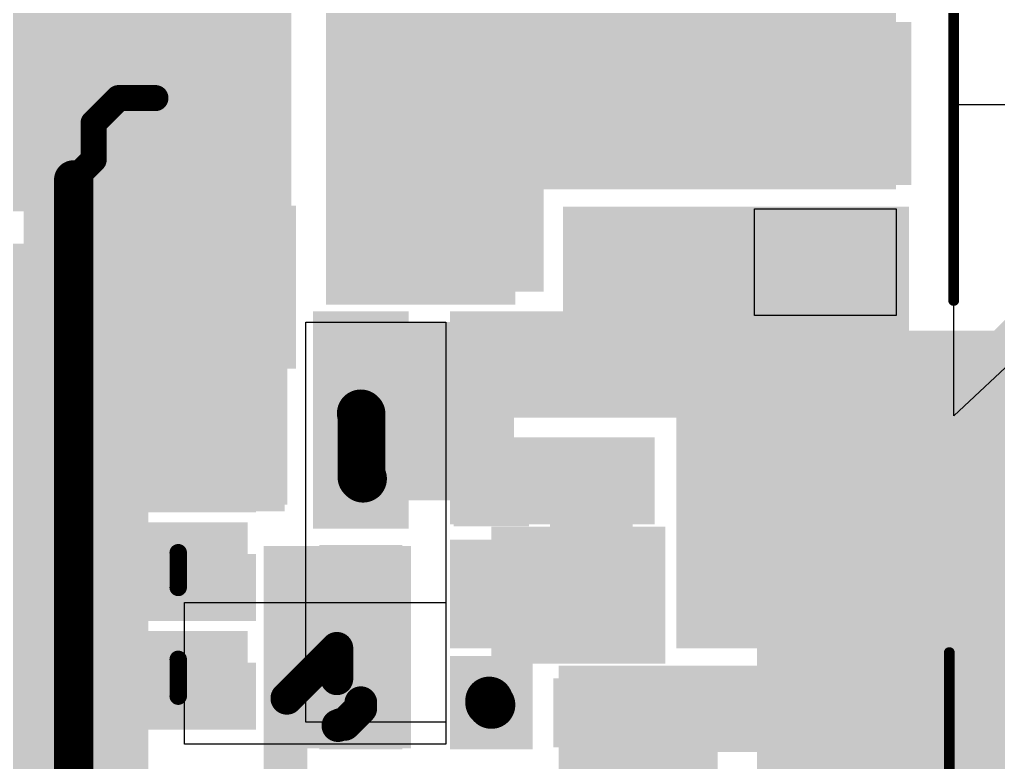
# Model space of a CAD drawing. Header units: millimetres. Extents: x -35.7 to 35.7, y -3.2 to 68.2.
# Drawn here: x 7.57 to 19, y 52.19 to 60.86 of the extents above; entities that cross this region are included whole.
import ezdxf

# ---------------------------------------------------------------- set-up
doc = ezdxf.new("R2010")
doc.units = ezdxf.units.MM
for name, color, linetype in [('BottomLayer', 5, 'Continuous'), ('BottomPaste', 16, 'Continuous'), ('BottomSolder', 6, 'Continuous'), ('Mechanical2', 216, 'Continuous'), ('TopLayer', 1, 'Continuous'), ('TopOverlay', 2, 'Continuous'), ('TopPaste', 8, 'Continuous'), ('TopSolder', 216, 'Continuous'), ('ViaHoleLayer', 16, 'Continuous')]:
    doc.layers.add(name, color=color, linetype=linetype)

# ---------------------------------------------------------------- blocks, each defined once
blk = doc.blocks.new('SMA_B_33')
at = {"layer": 'BottomLayer'}
for points in [[(-3.25, 0.85), (-0.75, 0.85), (-0.75, -0.85), (-3.25, -0.85)], [(0.75, 0.85), (3.25, 0.85), (3.25, -0.85), (0.75, -0.85)]]:
    blk.add_hatch(color=5, dxfattribs=at).paths.add_polyline_path(points)
at = {"layer": 'BottomPaste'}
for points in [[(-3.25, 0.85), (-0.75, 0.85), (-0.75, -0.85), (-3.25, -0.85)], [(0.75, 0.85), (3.25, 0.85), (3.25, -0.85), (0.75, -0.85)]]:
    blk.add_hatch(color=16, dxfattribs=at).paths.add_polyline_path(points)
at = {"layer": 'BottomSolder'}
for points in [[(-3.352, 0.952), (-0.648, 0.952), (-0.648, -0.952), (-3.352, -0.952)], [(0.648, 0.952), (3.352, 0.952), (3.352, -0.952), (0.648, -0.952)]]:
    blk.add_hatch(color=6, dxfattribs=at).paths.add_polyline_path(points)
blk = doc.blocks.new('8_HTSOP_J_B_36')
at = {"layer": 'BottomLayer'}
for points in [[(-3.46, 2.195), (-1.85, 2.195), (-1.85, 1.615), (-3.46, 1.615)], [(1.85, 2.195), (3.46, 2.195), (3.46, 1.615), (1.85, 1.615)], [(1, 1.25), (1, -1.25), (-1, -1.25), (-1, 1.25)], [(-3.46, 0.925), (-1.85, 0.925), (-1.85, 0.345), (-3.46, 0.345)], [(1.85, 0.925), (3.46, 0.925), (3.46, 0.345), (1.85, 0.345)], [(-3.46, -0.345), (-1.85, -0.345), (-1.85, -0.925), (-3.46, -0.925)], [(1.85, -0.345), (3.46, -0.345), (3.46, -0.925), (1.85, -0.925)], [(-3.46, -1.615), (-1.85, -1.615), (-1.85, -2.195), (-3.46, -2.195)], [(1.85, -1.615), (3.46, -1.615), (3.46, -2.195), (1.85, -2.195)]]:
    blk.add_hatch(color=5, dxfattribs=at).paths.add_polyline_path(points)
at = {"layer": 'BottomPaste'}
for points in [[(-3.46, 2.195), (-1.85, 2.195), (-1.85, 1.615), (-3.46, 1.615)], [(1.85, 2.195), (3.46, 2.195), (3.46, 1.615), (1.85, 1.615)], [(-3.46, 0.925), (-1.85, 0.925), (-1.85, 0.345), (-3.46, 0.345)], [(1.85, 0.925), (3.46, 0.925), (3.46, 0.345), (1.85, 0.345)], [(-3.46, -0.345), (-1.85, -0.345), (-1.85, -0.925), (-3.46, -0.925)], [(1.85, -0.345), (3.46, -0.345), (3.46, -0.925), (1.85, -0.925)], [(-3.46, -1.615), (-1.85, -1.615), (-1.85, -2.195), (-3.46, -2.195)], [(1.85, -1.615), (3.46, -1.615), (3.46, -2.195), (1.85, -2.195)]]:
    blk.add_hatch(color=16, dxfattribs=at).paths.add_polyline_path(points)
at = {"layer": 'BottomSolder'}
for points in [[(-3.562, 2.297), (-1.748, 2.297), (-1.748, 1.513), (-3.562, 1.513)], [(1.748, 2.297), (3.562, 2.297), (3.562, 1.513), (1.748, 1.513)], [(1.102, 1.352), (1.102, -1.352), (-1.102, -1.352), (-1.102, 1.352)], [(-3.562, 1.027), (-1.748, 1.027), (-1.748, 0.243), (-3.562, 0.243)], [(1.748, 1.027), (3.562, 1.027), (3.562, 0.243), (1.748, 0.243)], [(-3.562, -0.243), (-1.748, -0.243), (-1.748, -1.027), (-3.562, -1.027)], [(1.748, -0.243), (3.562, -0.243), (3.562, -1.027), (1.748, -1.027)], [(-3.562, -1.513), (-1.748, -1.513), (-1.748, -2.297), (-3.562, -2.297)], [(1.748, -1.513), (3.562, -1.513), (3.562, -2.297), (1.748, -2.297)]]:
    blk.add_hatch(color=6, dxfattribs=at).paths.add_polyline_path(points)
at = {"layer": 'BottomPaste'}
for p, q in [((0.635, 0.77), (-0.635, 0.77)), ((-0.635, 0.77), (-0.635, -0.77)), ((0.635, -0.77), (0.635, 0.77)), ((-0.635, -0.77), (0.635, -0.77))]:
    blk.add_line(p, q, dxfattribs=at)
blk = doc.blocks.new('RES0603_B_37')
at = {"layer": 'BottomLayer'}
for points in [[(-1.143, -0.4445), (-1.143, 0.4445), (-0.381, 0.4445), (-0.381, -0.4445)], [(0.381, -0.4445), (0.381, 0.4445), (1.143, 0.4445), (1.143, -0.4445)]]:
    blk.add_hatch(color=5, dxfattribs=at).paths.add_polyline_path(points)
at = {"layer": 'BottomPaste'}
for points in [[(-1.143, -0.4445), (-1.143, 0.4445), (-0.381, 0.4445), (-0.381, -0.4445)], [(0.381, -0.4445), (0.381, 0.4445), (1.143, 0.4445), (1.143, -0.4445)]]:
    blk.add_hatch(color=16, dxfattribs=at).paths.add_polyline_path(points)
at = {"layer": 'BottomSolder'}
for points in [[(-1.2446, -0.5461), (-1.2446, 0.5461), (-0.2794, 0.5461), (-0.2794, -0.5461)], [(0.2794, -0.5461), (0.2794, 0.5461), (1.2446, 0.5461), (1.2446, -0.5461)]]:
    blk.add_hatch(color=6, dxfattribs=at).paths.add_polyline_path(points)
blk = doc.blocks.new('RES0603_B_38')
at = {"layer": 'BottomLayer'}
for points in [[(-1.143, -0.4445), (-1.143, 0.4445), (-0.381, 0.4445), (-0.381, -0.4445)], [(0.381, -0.4445), (0.381, 0.4445), (1.143, 0.4445), (1.143, -0.4445)]]:
    blk.add_hatch(color=5, dxfattribs=at).paths.add_polyline_path(points)
at = {"layer": 'BottomPaste'}
for points in [[(-1.143, -0.4445), (-1.143, 0.4445), (-0.381, 0.4445), (-0.381, -0.4445)], [(0.381, -0.4445), (0.381, 0.4445), (1.143, 0.4445), (1.143, -0.4445)]]:
    blk.add_hatch(color=16, dxfattribs=at).paths.add_polyline_path(points)
at = {"layer": 'BottomSolder'}
for points in [[(-1.2446, -0.5461), (-1.2446, 0.5461), (-0.2794, 0.5461), (-0.2794, -0.5461)], [(0.2794, -0.5461), (0.2794, 0.5461), (1.2446, 0.5461), (1.2446, -0.5461)]]:
    blk.add_hatch(color=6, dxfattribs=at).paths.add_polyline_path(points)
blk = doc.blocks.new('RES0603_B_39')
at = {"layer": 'BottomLayer'}
for points in [[(-1.143, -0.4445), (-1.143, 0.4445), (-0.381, 0.4445), (-0.381, -0.4445)], [(0.381, -0.4445), (0.381, 0.4445), (1.143, 0.4445), (1.143, -0.4445)]]:
    blk.add_hatch(color=5, dxfattribs=at).paths.add_polyline_path(points)
at = {"layer": 'BottomPaste'}
for points in [[(-1.143, -0.4445), (-1.143, 0.4445), (-0.381, 0.4445), (-0.381, -0.4445)], [(0.381, -0.4445), (0.381, 0.4445), (1.143, 0.4445), (1.143, -0.4445)]]:
    blk.add_hatch(color=16, dxfattribs=at).paths.add_polyline_path(points)
at = {"layer": 'BottomSolder'}
for points in [[(-1.2446, -0.5461), (-1.2446, 0.5461), (-0.2794, 0.5461), (-0.2794, -0.5461)], [(0.2794, -0.5461), (0.2794, 0.5461), (1.2446, 0.5461), (1.2446, -0.5461)]]:
    blk.add_hatch(color=6, dxfattribs=at).paths.add_polyline_path(points)
blk = doc.blocks.new('PNLS5020_330_B_54')
at = {"layer": 'BottomLayer'}
for points in [[(-0.75, -2.5), (-2.95, -2.5), (-2.95, 2.5), (-0.75, 2.5)], [(2.95, -2.5), (0.75, -2.5), (0.75, 2.5), (2.95, 2.5)]]:
    blk.add_hatch(color=5, dxfattribs=at).paths.add_polyline_path(points)
at = {"layer": 'BottomPaste'}
for points in [[(-0.75, -2.5), (-2.95, -2.5), (-2.95, 2.5), (-0.75, 2.5)], [(2.95, -2.5), (0.75, -2.5), (0.75, 2.5), (2.95, 2.5)]]:
    blk.add_hatch(color=16, dxfattribs=at).paths.add_polyline_path(points)
at = {"layer": 'BottomSolder'}
for points in [[(-0.695, -2.555), (-3.005, -2.555), (-3.005, 2.555), (-0.695, 2.555)], [(3.005, -2.555), (0.695, -2.555), (0.695, 2.555), (3.005, 2.555)]]:
    blk.add_hatch(color=6, dxfattribs=at).paths.add_polyline_path(points)
blk = doc.blocks.new('CAP_0603_B_65')
at = {"layer": 'BottomLayer'}
for points in [[(-1.143, -0.445), (-1.143, 0.445), (-0.381, 0.445), (-0.381, -0.445)], [(0.381, -0.445), (0.381, 0.445), (1.143, 0.445), (1.143, -0.445)]]:
    blk.add_hatch(color=5, dxfattribs=at).paths.add_polyline_path(points)
at = {"layer": 'BottomPaste'}
for points in [[(-1.143, -0.445), (-1.143, 0.445), (-0.381, 0.445), (-0.381, -0.445)], [(0.381, -0.445), (0.381, 0.445), (1.143, 0.445), (1.143, -0.445)]]:
    blk.add_hatch(color=16, dxfattribs=at).paths.add_polyline_path(points)
at = {"layer": 'BottomSolder'}
for points in [[(-1.203, -0.504), (-1.203, 0.504), (-0.321, 0.504), (-0.321, -0.504)], [(0.321, -0.504), (0.321, 0.504), (1.203, 0.504), (1.203, -0.504)]]:
    blk.add_hatch(color=6, dxfattribs=at).paths.add_polyline_path(points)
blk = doc.blocks.new('CAP_0603_B_67')
at = {"layer": 'BottomLayer'}
for points in [[(-1.143, -0.445), (-1.143, 0.445), (-0.381, 0.445), (-0.381, -0.445)], [(0.381, -0.445), (0.381, 0.445), (1.143, 0.445), (1.143, -0.445)]]:
    blk.add_hatch(color=5, dxfattribs=at).paths.add_polyline_path(points)
at = {"layer": 'BottomPaste'}
for points in [[(-1.143, -0.445), (-1.143, 0.445), (-0.381, 0.445), (-0.381, -0.445)], [(0.381, -0.445), (0.381, 0.445), (1.143, 0.445), (1.143, -0.445)]]:
    blk.add_hatch(color=16, dxfattribs=at).paths.add_polyline_path(points)
at = {"layer": 'BottomSolder'}
for points in [[(-1.203, -0.504), (-1.203, 0.504), (-0.321, 0.504), (-0.321, -0.504)], [(0.321, -0.504), (0.321, 0.504), (1.203, 0.504), (1.203, -0.504)]]:
    blk.add_hatch(color=6, dxfattribs=at).paths.add_polyline_path(points)
blk = doc.blocks.new('CAP1206_B_117')
at = {"layer": 'BottomLayer'}
for points in [[(-2.032, 0.889), (-0.508, 0.889), (-0.508, -0.889), (-2.032, -0.889)], [(0.508, 0.889), (2.032, 0.889), (2.032, -0.889), (0.508, -0.889)]]:
    blk.add_hatch(color=5, dxfattribs=at).paths.add_polyline_path(points)
at = {"layer": 'BottomPaste'}
for points in [[(-2.032, 0.889), (-0.508, 0.889), (-0.508, -0.889), (-2.032, -0.889)], [(0.508, 0.889), (2.032, 0.889), (2.032, -0.889), (0.508, -0.889)]]:
    blk.add_hatch(color=16, dxfattribs=at).paths.add_polyline_path(points)
at = {"layer": 'BottomSolder'}
for points in [[(-2.1336, 0.9906), (-0.4064, 0.9906), (-0.4064, -0.9906), (-2.1336, -0.9906)], [(0.4064, 0.9906), (2.1336, 0.9906), (2.1336, -0.9906), (0.4064, -0.9906)]]:
    blk.add_hatch(color=6, dxfattribs=at).paths.add_polyline_path(points)
blk = doc.blocks.new('SLF12575T_221M1R3_PF_133')
at = {"layer": 'TopLayer'}
for points in [[(-6.85, 1.6), (-4.25, 1.6), (-4.25, -1.6), (-6.85, -1.6)], [(4.25, 1.6), (6.85, 1.6), (6.85, -1.6), (4.25, -1.6)]]:
    blk.add_hatch(color=1, dxfattribs=at).paths.add_polyline_path(points)
at = {"layer": 'TopPaste'}
for points in [[(-6.85, 1.6), (-4.25, 1.6), (-4.25, -1.6), (-6.85, -1.6)], [(4.25, 1.6), (6.85, 1.6), (6.85, -1.6), (4.25, -1.6)]]:
    blk.add_hatch(color=8, dxfattribs=at).paths.add_polyline_path(points)
at = {"layer": 'TopSolder'}
for points in [[(-6.952, 1.702), (-4.148, 1.702), (-4.148, -1.702), (-6.952, -1.702)], [(4.148, 1.702), (6.952, 1.702), (6.952, -1.702), (4.148, -1.702)]]:
    blk.add_hatch(color=216, dxfattribs=at).paths.add_polyline_path(points)
at = {"layer": 'TopOverlay', "const_width": 0.127}
for points in [[(-6.299, 4.826), (-6.299, 2.057)], [(-6.35, -2.057), (-6.35, -5.461)]]:
    blk.add_lwpolyline(points, dxfattribs=at)
at = {"layer": 'TopOverlay', "const_width": 0.0635}
for points in [[(-6.331, 2.057, 1), (-6.267, 2.057, 1)], [(-6.382, -2.057, 1), (-6.318, -2.057, 1)]]:
    blk.add_lwpolyline(points, format="xyb", close=True, dxfattribs=at)
blk = doc.blocks.new('SOIC_8_B_162')
at = {"layer": 'BottomLayer'}
for points in [[(-3.475, 1.605), (-3.475, 2.205), (-1.925, 2.205), (-1.925, 1.605)], [(1.925, 1.605), (1.925, 2.205), (3.475, 2.205), (3.475, 1.605)], [(-3.475, 0.335), (-3.475, 0.935), (-1.925, 0.935), (-1.925, 0.335)], [(1.925, 0.335), (1.925, 0.935), (3.475, 0.935), (3.475, 0.335)], [(-3.475, -0.935), (-3.475, -0.335), (-1.925, -0.335), (-1.925, -0.935)], [(1.925, -0.935), (1.925, -0.335), (3.475, -0.335), (3.475, -0.935)], [(-3.475, -2.205), (-3.475, -1.605), (-1.925, -1.605), (-1.925, -2.205)], [(1.925, -2.205), (1.925, -1.605), (3.475, -1.605), (3.475, -2.205)]]:
    blk.add_hatch(color=5, dxfattribs=at).paths.add_polyline_path(points)
at = {"layer": 'BottomPaste'}
for points in [[(-3.475, 1.605), (-3.475, 2.205), (-1.925, 2.205), (-1.925, 1.605)], [(1.925, 1.605), (1.925, 2.205), (3.475, 2.205), (3.475, 1.605)], [(-3.475, 0.335), (-3.475, 0.935), (-1.925, 0.935), (-1.925, 0.335)], [(1.925, 0.335), (1.925, 0.935), (3.475, 0.935), (3.475, 0.335)], [(-3.475, -0.935), (-3.475, -0.335), (-1.925, -0.335), (-1.925, -0.935)], [(1.925, -0.935), (1.925, -0.335), (3.475, -0.335), (3.475, -0.935)], [(-3.475, -2.205), (-3.475, -1.605), (-1.925, -1.605), (-1.925, -2.205)], [(1.925, -2.205), (1.925, -1.605), (3.475, -1.605), (3.475, -2.205)]]:
    blk.add_hatch(color=16, dxfattribs=at).paths.add_polyline_path(points)
at = {"layer": 'BottomSolder'}
for points in [[(-3.577, 1.503), (-3.577, 2.307), (-1.823, 2.307), (-1.823, 1.503)], [(1.823, 1.503), (1.823, 2.307), (3.577, 2.307), (3.577, 1.503)], [(-3.577, 0.233), (-3.577, 1.037), (-1.823, 1.037), (-1.823, 0.233)], [(1.823, 0.233), (1.823, 1.037), (3.577, 1.037), (3.577, 0.233)], [(-3.577, -1.037), (-3.577, -0.233), (-1.823, -0.233), (-1.823, -1.037)], [(1.823, -1.037), (1.823, -0.233), (3.577, -0.233), (3.577, -1.037)], [(-3.577, -2.307), (-3.577, -1.503), (-1.823, -1.503), (-1.823, -2.307)], [(1.823, -2.307), (1.823, -1.503), (3.577, -1.503), (3.577, -2.307)]]:
    blk.add_hatch(color=6, dxfattribs=at).paths.add_polyline_path(points)

msp = doc.modelspace()

# ---------------------------------------------------------------- hatches: boundary and pattern name
at = {"layer": 'BottomLayer'}
for points in [[(5.563, 58.953), (8.433, 58.953), (8.433, 64.592), (5.563, 64.592)], [(7.62, 55.194), (10.698, 55.194), (10.698, 64.592), (7.62, 64.592)], [(11.151, 58.928), (15.164, 58.928), (15.164, 64.541), (11.151, 64.541)], [(11.201, 58.928), (17.983, 58.928), (17.983, 60.833), (11.201, 60.833)], [(24.422, 56.832), (21.488, 59.766), (18.161, 56.439), (21.095, 53.505)], [(11.151, 57.683), (13.691, 57.683), (13.691, 59.08), (11.151, 59.08)], [(13.919, 56.286), (17.958, 56.286), (17.958, 58.674), (13.919, 58.674)], [(15.24, 54.991), (16.205, 54.991), (16.205, 58.623), (15.24, 58.623)], [(10.998, 54.915), (12.116, 54.915), (12.116, 57.455), (10.998, 57.455)], [(15.367, 57.455), (12.598, 57.455), (12.598, 56.21), (15.367, 56.21)], [(15.24, 53.518), (17.932, 53.518), (17.932, 56.337), (15.24, 56.337)], [(12.598, 54.966), (14.986, 54.966), (14.986, 55.982), (12.598, 55.982)], [(8.611, 53.924), (10.236, 53.924), (10.236, 54.991), (8.611, 54.991)], [(12.598, 53.518), (14.986, 53.518), (14.986, 54.788), (12.598, 54.788)], [(10.423, 54.712), (10.423, 50.708), (10.931, 50.708), (10.931, 54.712)], [(10.465, 52.349), (12.141, 52.349), (12.141, 54.712), (10.465, 54.712)], [(8.611, 52.654), (10.236, 52.654), (10.236, 53.721), (8.611, 53.721)], [(5.766, 51.511), (7.772, 51.511), (7.772, 53.416), (5.766, 53.416)], [(13.868, 52.308), (20.904, 52.308), (20.904, 53.315), (13.868, 53.315)], [(13.868, 51.495), (15.723, 51.495), (15.723, 53.248), (13.868, 53.248)]]:
    msp.add_hatch(color=5, dxfattribs=at).paths.add_polyline_path(points)
h = msp.add_hatch(color=5, dxfattribs=at)
edge = h.paths.add_edge_path()
edge.add_arc((16.383, 60.493), 0.3, 0, 360)
h = msp.add_hatch(color=5, dxfattribs=at)
edge = h.paths.add_edge_path()
edge.add_arc((17.018, 60.467), 0.3, 0, 360)
h = msp.add_hatch(color=5, dxfattribs=at)
edge = h.paths.add_edge_path()
edge.add_arc((17.653, 60.442), 0.3, 0, 360)
h = msp.add_hatch(color=5, dxfattribs=at)
edge = h.paths.add_edge_path()
edge.add_arc((7.882, 59.875), 0.3, 0, 360)
h = msp.add_hatch(color=5, dxfattribs=at)
edge = h.paths.add_edge_path()
edge.add_arc((8.499, 59.875), 0.3, 0, 360)
h = msp.add_hatch(color=5, dxfattribs=at)
edge = h.paths.add_edge_path()
edge.add_arc((9.116, 59.875), 0.3, 0, 360)
h = msp.add_hatch(color=5, dxfattribs=at)
edge = h.paths.add_edge_path()
edge.add_arc((9.734, 59.875), 0.3, 0, 360)
h = msp.add_hatch(color=5, dxfattribs=at)
edge = h.paths.add_edge_path()
edge.add_arc((10.351, 59.875), 0.3, 0, 360)
h = msp.add_hatch(color=5, dxfattribs=at)
edge = h.paths.add_edge_path()
edge.add_arc((11.528, 59.875), 0.3, 0, 360)
h = msp.add_hatch(color=5, dxfattribs=at)
edge = h.paths.add_edge_path()
edge.add_arc((12.192, 59.875), 0.3, 0, 360)
h = msp.add_hatch(color=5, dxfattribs=at)
edge = h.paths.add_edge_path()
edge.add_arc((12.855, 59.875), 0.3, 0, 360)
h = msp.add_hatch(color=5, dxfattribs=at)
edge = h.paths.add_edge_path()
edge.add_arc((13.518, 59.875), 0.3, 0, 360)
h = msp.add_hatch(color=5, dxfattribs=at)
edge = h.paths.add_edge_path()
edge.add_arc((16.383, 59.875), 0.3, 0, 360)
h = msp.add_hatch(color=5, dxfattribs=at)
edge = h.paths.add_edge_path()
edge.add_arc((17.018, 59.85), 0.3, 0, 360)
h = msp.add_hatch(color=5, dxfattribs=at)
edge = h.paths.add_edge_path()
edge.add_arc((17.653, 59.825), 0.3, 0, 360)
h = msp.add_hatch(color=5, dxfattribs=at)
edge = h.paths.add_edge_path()
edge.add_arc((7.882, 59.258), 0.3, 0, 360)
h = msp.add_hatch(color=5, dxfattribs=at)
edge = h.paths.add_edge_path()
edge.add_arc((8.499, 59.258), 0.3, 0, 360)
h = msp.add_hatch(color=5, dxfattribs=at)
edge = h.paths.add_edge_path()
edge.add_arc((9.116, 59.258), 0.3, 0, 360)
h = msp.add_hatch(color=5, dxfattribs=at)
edge = h.paths.add_edge_path()
edge.add_arc((9.734, 59.258), 0.3, 0, 360)
h = msp.add_hatch(color=5, dxfattribs=at)
edge = h.paths.add_edge_path()
edge.add_arc((10.351, 59.258), 0.3, 0, 360)
h = msp.add_hatch(color=5, dxfattribs=at)
edge = h.paths.add_edge_path()
edge.add_arc((11.528, 59.258), 0.3, 0, 360)
h = msp.add_hatch(color=5, dxfattribs=at)
edge = h.paths.add_edge_path()
edge.add_arc((12.192, 59.258), 0.3, 0, 360)
h = msp.add_hatch(color=5, dxfattribs=at)
edge = h.paths.add_edge_path()
edge.add_arc((12.855, 59.258), 0.3, 0, 360)
h = msp.add_hatch(color=5, dxfattribs=at)
edge = h.paths.add_edge_path()
edge.add_arc((13.518, 59.258), 0.3, 0, 360)
h = msp.add_hatch(color=5, dxfattribs=at)
edge = h.paths.add_edge_path()
edge.add_arc((16.383, 59.258), 0.3, 0, 360)
h = msp.add_hatch(color=5, dxfattribs=at)
edge = h.paths.add_edge_path()
edge.add_arc((17.018, 59.233), 0.3, 0, 360)
h = msp.add_hatch(color=5, dxfattribs=at)
edge = h.paths.add_edge_path()
edge.add_arc((17.653, 59.207), 0.3, 0, 360)
h = msp.add_hatch(color=5, dxfattribs=at)
edge = h.paths.add_edge_path()
edge.add_arc((11.528, 58.623), 0.3, 0, 360)
h = msp.add_hatch(color=5, dxfattribs=at)
edge = h.paths.add_edge_path()
edge.add_arc((12.192, 58.623), 0.3, 0, 360)
h = msp.add_hatch(color=5, dxfattribs=at)
edge = h.paths.add_edge_path()
edge.add_arc((16.383, 58.351), 0.3, 0, 360)
h = msp.add_hatch(color=5, dxfattribs=at)
edge = h.paths.add_edge_path()
edge.add_arc((17.018, 58.351), 0.3, 0, 360)
h = msp.add_hatch(color=5, dxfattribs=at)
edge = h.paths.add_edge_path()
edge.add_arc((17.653, 58.325), 0.3, 0, 360)
h = msp.add_hatch(color=5, dxfattribs=at)
edge = h.paths.add_edge_path()
edge.add_arc((11.528, 57.988), 0.3, 0, 360)
h = msp.add_hatch(color=5, dxfattribs=at)
edge = h.paths.add_edge_path()
edge.add_arc((12.192, 57.988), 0.3, 0, 360)
h = msp.add_hatch(color=5, dxfattribs=at)
edge = h.paths.add_edge_path()
edge.add_arc((16.383, 57.734), 0.3, 0, 360)
h = msp.add_hatch(color=5, dxfattribs=at)
edge = h.paths.add_edge_path()
edge.add_arc((17.018, 57.734), 0.3, 0, 360)
h = msp.add_hatch(color=5, dxfattribs=at)
edge = h.paths.add_edge_path()
edge.add_arc((17.653, 57.709), 0.3, 0, 360)
h = msp.add_hatch(color=5, dxfattribs=at)
edge = h.paths.add_edge_path()
edge.add_arc((11.565, 56.984), 0.3, 0, 360)
h = msp.add_hatch(color=5, dxfattribs=at)
edge = h.paths.add_edge_path()
edge.add_arc((11.557, 56.286), 0.3, 0, 360)
h = msp.add_hatch(color=5, dxfattribs=at)
edge = h.paths.add_edge_path()
edge.add_arc((18.847, 56.337), 0.3, 0, 360)
h = msp.add_hatch(color=5, dxfattribs=at)
edge = h.paths.add_edge_path()
edge.add_arc((9.806, 54.634), 0.3, 0, 360)
h = msp.add_hatch(color=5, dxfattribs=at)
edge = h.paths.add_edge_path()
edge.add_arc((13.919, 54.458), 0.3, 0, 360)
h = msp.add_hatch(color=5, dxfattribs=at)
edge = h.paths.add_edge_path()
edge.add_arc((14.58, 54.458), 0.3, 0, 360)
h = msp.add_hatch(color=5, dxfattribs=at)
edge = h.paths.add_edge_path()
edge.add_arc((13.919, 53.823), 0.3, 0, 360)
h = msp.add_hatch(color=5, dxfattribs=at)
edge = h.paths.add_edge_path()
edge.add_arc((14.58, 53.823), 0.3, 0, 360)
h = msp.add_hatch(color=5, dxfattribs=at)
edge = h.paths.add_edge_path()
edge.add_arc((9.806, 53.364), 0.3, 0, 360)
h = msp.add_hatch(color=5, dxfattribs=at)
edge = h.paths.add_edge_path()
edge.add_arc((13.081, 52.857), 0.3, 0, 360)
at = {"layer": 'BottomSolder'}
h = msp.add_hatch(color=6, dxfattribs=at)
edge = h.paths.add_edge_path()
edge.add_arc((16.383, 60.493), 0.15, 0, 360)
h = msp.add_hatch(color=6, dxfattribs=at)
edge = h.paths.add_edge_path()
edge.add_arc((17.018, 60.467), 0.15, 0, 360)
h = msp.add_hatch(color=6, dxfattribs=at)
edge = h.paths.add_edge_path()
edge.add_arc((17.653, 60.442), 0.15, 0, 360)
h = msp.add_hatch(color=6, dxfattribs=at)
edge = h.paths.add_edge_path()
edge.add_arc((7.882, 59.875), 0.15, 0, 360)
h = msp.add_hatch(color=6, dxfattribs=at)
edge = h.paths.add_edge_path()
edge.add_arc((8.499, 59.875), 0.15, 0, 360)
h = msp.add_hatch(color=6, dxfattribs=at)
edge = h.paths.add_edge_path()
edge.add_arc((9.116, 59.875), 0.15, 0, 360)
h = msp.add_hatch(color=6, dxfattribs=at)
edge = h.paths.add_edge_path()
edge.add_arc((9.734, 59.875), 0.15, 0, 360)
h = msp.add_hatch(color=6, dxfattribs=at)
edge = h.paths.add_edge_path()
edge.add_arc((10.351, 59.875), 0.15, 0, 360)
h = msp.add_hatch(color=6, dxfattribs=at)
edge = h.paths.add_edge_path()
edge.add_arc((11.528, 59.875), 0.15, 0, 360)
h = msp.add_hatch(color=6, dxfattribs=at)
edge = h.paths.add_edge_path()
edge.add_arc((12.192, 59.875), 0.15, 0, 360)
h = msp.add_hatch(color=6, dxfattribs=at)
edge = h.paths.add_edge_path()
edge.add_arc((12.855, 59.875), 0.15, 0, 360)
h = msp.add_hatch(color=6, dxfattribs=at)
edge = h.paths.add_edge_path()
edge.add_arc((13.518, 59.875), 0.15, 0, 360)
h = msp.add_hatch(color=6, dxfattribs=at)
edge = h.paths.add_edge_path()
edge.add_arc((16.383, 59.875), 0.15, 0, 360)
h = msp.add_hatch(color=6, dxfattribs=at)
edge = h.paths.add_edge_path()
edge.add_arc((17.018, 59.85), 0.15, 0, 360)
h = msp.add_hatch(color=6, dxfattribs=at)
edge = h.paths.add_edge_path()
edge.add_arc((17.653, 59.825), 0.15, 0, 360)
h = msp.add_hatch(color=6, dxfattribs=at)
edge = h.paths.add_edge_path()
edge.add_arc((7.882, 59.258), 0.15, 0, 360)
h = msp.add_hatch(color=6, dxfattribs=at)
edge = h.paths.add_edge_path()
edge.add_arc((8.499, 59.258), 0.15, 0, 360)
h = msp.add_hatch(color=6, dxfattribs=at)
edge = h.paths.add_edge_path()
edge.add_arc((9.116, 59.258), 0.15, 0, 360)
h = msp.add_hatch(color=6, dxfattribs=at)
edge = h.paths.add_edge_path()
edge.add_arc((9.734, 59.258), 0.15, 0, 360)
h = msp.add_hatch(color=6, dxfattribs=at)
edge = h.paths.add_edge_path()
edge.add_arc((10.351, 59.258), 0.15, 0, 360)
h = msp.add_hatch(color=6, dxfattribs=at)
edge = h.paths.add_edge_path()
edge.add_arc((11.528, 59.258), 0.15, 0, 360)
h = msp.add_hatch(color=6, dxfattribs=at)
edge = h.paths.add_edge_path()
edge.add_arc((12.192, 59.258), 0.15, 0, 360)
h = msp.add_hatch(color=6, dxfattribs=at)
edge = h.paths.add_edge_path()
edge.add_arc((12.855, 59.258), 0.15, 0, 360)
h = msp.add_hatch(color=6, dxfattribs=at)
edge = h.paths.add_edge_path()
edge.add_arc((13.518, 59.258), 0.15, 0, 360)
h = msp.add_hatch(color=6, dxfattribs=at)
edge = h.paths.add_edge_path()
edge.add_arc((16.383, 59.258), 0.15, 0, 360)
h = msp.add_hatch(color=6, dxfattribs=at)
edge = h.paths.add_edge_path()
edge.add_arc((17.018, 59.233), 0.15, 0, 360)
h = msp.add_hatch(color=6, dxfattribs=at)
edge = h.paths.add_edge_path()
edge.add_arc((17.653, 59.207), 0.15, 0, 360)
h = msp.add_hatch(color=6, dxfattribs=at)
edge = h.paths.add_edge_path()
edge.add_arc((11.528, 58.623), 0.15, 0, 360)
h = msp.add_hatch(color=6, dxfattribs=at)
edge = h.paths.add_edge_path()
edge.add_arc((12.192, 58.623), 0.15, 0, 360)
h = msp.add_hatch(color=6, dxfattribs=at)
edge = h.paths.add_edge_path()
edge.add_arc((16.383, 58.351), 0.15, 0, 360)
h = msp.add_hatch(color=6, dxfattribs=at)
edge = h.paths.add_edge_path()
edge.add_arc((17.018, 58.351), 0.15, 0, 360)
h = msp.add_hatch(color=6, dxfattribs=at)
edge = h.paths.add_edge_path()
edge.add_arc((17.653, 58.325), 0.15, 0, 360)
h = msp.add_hatch(color=6, dxfattribs=at)
edge = h.paths.add_edge_path()
edge.add_arc((11.528, 57.988), 0.15, 0, 360)
h = msp.add_hatch(color=6, dxfattribs=at)
edge = h.paths.add_edge_path()
edge.add_arc((12.192, 57.988), 0.15, 0, 360)
h = msp.add_hatch(color=6, dxfattribs=at)
edge = h.paths.add_edge_path()
edge.add_arc((16.383, 57.734), 0.15, 0, 360)
h = msp.add_hatch(color=6, dxfattribs=at)
edge = h.paths.add_edge_path()
edge.add_arc((17.018, 57.734), 0.15, 0, 360)
h = msp.add_hatch(color=6, dxfattribs=at)
edge = h.paths.add_edge_path()
edge.add_arc((17.653, 57.709), 0.15, 0, 360)
h = msp.add_hatch(color=6, dxfattribs=at)
edge = h.paths.add_edge_path()
edge.add_arc((11.565, 56.984), 0.15, 0, 360)
h = msp.add_hatch(color=6, dxfattribs=at)
edge = h.paths.add_edge_path()
edge.add_arc((18.847, 56.337), 0.15, 0, 360)
h = msp.add_hatch(color=6, dxfattribs=at)
edge = h.paths.add_edge_path()
edge.add_arc((11.557, 56.286), 0.15, 0, 360)
h = msp.add_hatch(color=6, dxfattribs=at)
edge = h.paths.add_edge_path()
edge.add_arc((9.806, 54.634), 0.15, 0, 360)
h = msp.add_hatch(color=6, dxfattribs=at)
edge = h.paths.add_edge_path()
edge.add_arc((13.919, 54.458), 0.15, 0, 360)
h = msp.add_hatch(color=6, dxfattribs=at)
edge = h.paths.add_edge_path()
edge.add_arc((14.58, 54.458), 0.15, 0, 360)
h = msp.add_hatch(color=6, dxfattribs=at)
edge = h.paths.add_edge_path()
edge.add_arc((13.919, 53.823), 0.15, 0, 360)
h = msp.add_hatch(color=6, dxfattribs=at)
edge = h.paths.add_edge_path()
edge.add_arc((14.58, 53.823), 0.15, 0, 360)
h = msp.add_hatch(color=6, dxfattribs=at)
edge = h.paths.add_edge_path()
edge.add_arc((9.806, 53.364), 0.15, 0, 360)
h = msp.add_hatch(color=6, dxfattribs=at)
edge = h.paths.add_edge_path()
edge.add_arc((13.081, 52.857), 0.15, 0, 360)
at = {"layer": 'TopLayer'}
for points in [[(5.512, 58.623), (8.788, 58.623), (8.788, 64.541), (5.512, 64.541)], [(15.189, 64.491), (11.709, 64.491), (11.709, 59.919), (15.189, 59.919)], [(10.744, 58.623), (10.744, 63.043), (6.147, 63.043), (6.147, 58.623)], [(11.151, 63.043), (11.151, 58.877), (15.316, 58.877), (15.316, 63.043)], [(14.961, 58.877), (17.805, 58.877), (17.805, 61.036), (14.961, 61.036)], [(11.151, 57.531), (13.36, 57.531), (13.36, 60.249), (11.151, 60.249)], [(19.34, 52.66), (23.087, 56.407), (20.774, 58.72), (17.027, 54.972)], [(5.08, 53.848), (8.839, 53.848), (8.839, 58.242), (5.08, 58.242)], [(8.636, 55.118), (10.668, 55.118), (10.668, 58.242), (8.636, 58.242)], [(11.506, 55.245), (13.344, 55.245), (13.344, 57.328), (11.506, 57.328)], [(16.18, 50.013), (19.507, 50.013), (19.507, 57.124), (16.18, 57.124)], [(7.341, 50.394), (9.075, 50.394), (9.075, 55.245), (7.341, 55.245)], [(13.081, 53.34), (15.113, 53.34), (15.113, 54.94), (13.081, 54.94)]]:
    msp.add_hatch(color=1, dxfattribs=at).paths.add_polyline_path(points)
h = msp.add_hatch(color=1, dxfattribs=at)
edge = h.paths.add_edge_path()
edge.add_arc((16.383, 60.493), 0.3, 0, 360)
h = msp.add_hatch(color=1, dxfattribs=at)
edge = h.paths.add_edge_path()
edge.add_arc((17.018, 60.467), 0.3, 0, 360)
h = msp.add_hatch(color=1, dxfattribs=at)
edge = h.paths.add_edge_path()
edge.add_arc((17.653, 60.442), 0.3, 0, 360)
h = msp.add_hatch(color=1, dxfattribs=at)
edge = h.paths.add_edge_path()
edge.add_arc((7.882, 59.875), 0.3, 0, 360)
h = msp.add_hatch(color=1, dxfattribs=at)
edge = h.paths.add_edge_path()
edge.add_arc((8.499, 59.875), 0.3, 0, 360)
h = msp.add_hatch(color=1, dxfattribs=at)
edge = h.paths.add_edge_path()
edge.add_arc((9.116, 59.875), 0.3, 0, 360)
h = msp.add_hatch(color=1, dxfattribs=at)
edge = h.paths.add_edge_path()
edge.add_arc((9.734, 59.875), 0.3, 0, 360)
h = msp.add_hatch(color=1, dxfattribs=at)
edge = h.paths.add_edge_path()
edge.add_arc((10.351, 59.875), 0.3, 0, 360)
h = msp.add_hatch(color=1, dxfattribs=at)
edge = h.paths.add_edge_path()
edge.add_arc((11.528, 59.875), 0.3, 0, 360)
h = msp.add_hatch(color=1, dxfattribs=at)
edge = h.paths.add_edge_path()
edge.add_arc((12.192, 59.875), 0.3, 0, 360)
h = msp.add_hatch(color=1, dxfattribs=at)
edge = h.paths.add_edge_path()
edge.add_arc((12.855, 59.875), 0.3, 0, 360)
h = msp.add_hatch(color=1, dxfattribs=at)
edge = h.paths.add_edge_path()
edge.add_arc((13.518, 59.875), 0.3, 0, 360)
h = msp.add_hatch(color=1, dxfattribs=at)
edge = h.paths.add_edge_path()
edge.add_arc((16.383, 59.875), 0.3, 0, 360)
h = msp.add_hatch(color=1, dxfattribs=at)
edge = h.paths.add_edge_path()
edge.add_arc((17.018, 59.85), 0.3, 0, 360)
h = msp.add_hatch(color=1, dxfattribs=at)
edge = h.paths.add_edge_path()
edge.add_arc((17.653, 59.825), 0.3, 0, 360)
h = msp.add_hatch(color=1, dxfattribs=at)
edge = h.paths.add_edge_path()
edge.add_arc((7.882, 59.258), 0.3, 0, 360)
h = msp.add_hatch(color=1, dxfattribs=at)
edge = h.paths.add_edge_path()
edge.add_arc((8.499, 59.258), 0.3, 0, 360)
h = msp.add_hatch(color=1, dxfattribs=at)
edge = h.paths.add_edge_path()
edge.add_arc((9.116, 59.258), 0.3, 0, 360)
h = msp.add_hatch(color=1, dxfattribs=at)
edge = h.paths.add_edge_path()
edge.add_arc((9.734, 59.258), 0.3, 0, 360)
h = msp.add_hatch(color=1, dxfattribs=at)
edge = h.paths.add_edge_path()
edge.add_arc((10.351, 59.258), 0.3, 0, 360)
h = msp.add_hatch(color=1, dxfattribs=at)
edge = h.paths.add_edge_path()
edge.add_arc((11.528, 59.258), 0.3, 0, 360)
h = msp.add_hatch(color=1, dxfattribs=at)
edge = h.paths.add_edge_path()
edge.add_arc((12.192, 59.258), 0.3, 0, 360)
h = msp.add_hatch(color=1, dxfattribs=at)
edge = h.paths.add_edge_path()
edge.add_arc((12.855, 59.258), 0.3, 0, 360)
h = msp.add_hatch(color=1, dxfattribs=at)
edge = h.paths.add_edge_path()
edge.add_arc((13.518, 59.258), 0.3, 0, 360)
h = msp.add_hatch(color=1, dxfattribs=at)
edge = h.paths.add_edge_path()
edge.add_arc((16.383, 59.258), 0.3, 0, 360)
h = msp.add_hatch(color=1, dxfattribs=at)
edge = h.paths.add_edge_path()
edge.add_arc((17.018, 59.233), 0.3, 0, 360)
h = msp.add_hatch(color=1, dxfattribs=at)
edge = h.paths.add_edge_path()
edge.add_arc((17.653, 59.207), 0.3, 0, 360)
h = msp.add_hatch(color=1, dxfattribs=at)
edge = h.paths.add_edge_path()
edge.add_arc((11.528, 58.623), 0.3, 0, 360)
h = msp.add_hatch(color=1, dxfattribs=at)
edge = h.paths.add_edge_path()
edge.add_arc((12.192, 58.623), 0.3, 0, 360)
h = msp.add_hatch(color=1, dxfattribs=at)
edge = h.paths.add_edge_path()
edge.add_arc((16.383, 58.351), 0.3, 0, 360)
h = msp.add_hatch(color=1, dxfattribs=at)
edge = h.paths.add_edge_path()
edge.add_arc((17.018, 58.351), 0.3, 0, 360)
h = msp.add_hatch(color=1, dxfattribs=at)
edge = h.paths.add_edge_path()
edge.add_arc((17.653, 58.325), 0.3, 0, 360)
h = msp.add_hatch(color=1, dxfattribs=at)
edge = h.paths.add_edge_path()
edge.add_arc((11.528, 57.988), 0.3, 0, 360)
h = msp.add_hatch(color=1, dxfattribs=at)
edge = h.paths.add_edge_path()
edge.add_arc((12.192, 57.988), 0.3, 0, 360)
h = msp.add_hatch(color=1, dxfattribs=at)
edge = h.paths.add_edge_path()
edge.add_arc((16.383, 57.734), 0.3, 0, 360)
h = msp.add_hatch(color=1, dxfattribs=at)
edge = h.paths.add_edge_path()
edge.add_arc((17.018, 57.734), 0.3, 0, 360)
h = msp.add_hatch(color=1, dxfattribs=at)
edge = h.paths.add_edge_path()
edge.add_arc((17.653, 57.709), 0.3, 0, 360)
h = msp.add_hatch(color=1, dxfattribs=at)
edge = h.paths.add_edge_path()
edge.add_arc((11.565, 56.984), 0.3, 0, 360)
h = msp.add_hatch(color=1, dxfattribs=at)
edge = h.paths.add_edge_path()
edge.add_arc((11.557, 56.286), 0.3, 0, 360)
h = msp.add_hatch(color=1, dxfattribs=at)
edge = h.paths.add_edge_path()
edge.add_arc((18.847, 56.337), 0.3, 0, 360)
h = msp.add_hatch(color=1, dxfattribs=at)
edge = h.paths.add_edge_path()
edge.add_arc((9.806, 54.634), 0.3, 0, 360)
h = msp.add_hatch(color=1, dxfattribs=at)
edge = h.paths.add_edge_path()
edge.add_arc((13.919, 54.458), 0.3, 0, 360)
h = msp.add_hatch(color=1, dxfattribs=at)
edge = h.paths.add_edge_path()
edge.add_arc((14.58, 54.458), 0.3, 0, 360)
h = msp.add_hatch(color=1, dxfattribs=at)
edge = h.paths.add_edge_path()
edge.add_arc((13.919, 53.823), 0.3, 0, 360)
h = msp.add_hatch(color=1, dxfattribs=at)
edge = h.paths.add_edge_path()
edge.add_arc((14.58, 53.823), 0.3, 0, 360)
h = msp.add_hatch(color=1, dxfattribs=at)
edge = h.paths.add_edge_path()
edge.add_arc((9.806, 53.364), 0.3, 0, 360)
h = msp.add_hatch(color=1, dxfattribs=at)
edge = h.paths.add_edge_path()
edge.add_arc((13.081, 52.857), 0.3, 0, 360)
at = {"layer": 'TopSolder'}
h = msp.add_hatch(color=216, dxfattribs=at)
edge = h.paths.add_edge_path()
edge.add_arc((16.383, 60.493), 0.15, 0, 360)
h = msp.add_hatch(color=216, dxfattribs=at)
edge = h.paths.add_edge_path()
edge.add_arc((17.018, 60.467), 0.15, 0, 360)
h = msp.add_hatch(color=216, dxfattribs=at)
edge = h.paths.add_edge_path()
edge.add_arc((17.653, 60.442), 0.15, 0, 360)
h = msp.add_hatch(color=216, dxfattribs=at)
edge = h.paths.add_edge_path()
edge.add_arc((7.882, 59.875), 0.15, 0, 360)
h = msp.add_hatch(color=216, dxfattribs=at)
edge = h.paths.add_edge_path()
edge.add_arc((8.499, 59.875), 0.15, 0, 360)
h = msp.add_hatch(color=216, dxfattribs=at)
edge = h.paths.add_edge_path()
edge.add_arc((9.116, 59.875), 0.15, 0, 360)
h = msp.add_hatch(color=216, dxfattribs=at)
edge = h.paths.add_edge_path()
edge.add_arc((9.734, 59.875), 0.15, 0, 360)
h = msp.add_hatch(color=216, dxfattribs=at)
edge = h.paths.add_edge_path()
edge.add_arc((10.351, 59.875), 0.15, 0, 360)
h = msp.add_hatch(color=216, dxfattribs=at)
edge = h.paths.add_edge_path()
edge.add_arc((11.528, 59.875), 0.15, 0, 360)
h = msp.add_hatch(color=216, dxfattribs=at)
edge = h.paths.add_edge_path()
edge.add_arc((12.192, 59.875), 0.15, 0, 360)
h = msp.add_hatch(color=216, dxfattribs=at)
edge = h.paths.add_edge_path()
edge.add_arc((12.855, 59.875), 0.15, 0, 360)
h = msp.add_hatch(color=216, dxfattribs=at)
edge = h.paths.add_edge_path()
edge.add_arc((13.518, 59.875), 0.15, 0, 360)
h = msp.add_hatch(color=216, dxfattribs=at)
edge = h.paths.add_edge_path()
edge.add_arc((16.383, 59.875), 0.15, 0, 360)
h = msp.add_hatch(color=216, dxfattribs=at)
edge = h.paths.add_edge_path()
edge.add_arc((17.018, 59.85), 0.15, 0, 360)
h = msp.add_hatch(color=216, dxfattribs=at)
edge = h.paths.add_edge_path()
edge.add_arc((17.653, 59.825), 0.15, 0, 360)
h = msp.add_hatch(color=216, dxfattribs=at)
edge = h.paths.add_edge_path()
edge.add_arc((7.882, 59.258), 0.15, 0, 360)
h = msp.add_hatch(color=216, dxfattribs=at)
edge = h.paths.add_edge_path()
edge.add_arc((8.499, 59.258), 0.15, 0, 360)
h = msp.add_hatch(color=216, dxfattribs=at)
edge = h.paths.add_edge_path()
edge.add_arc((9.116, 59.258), 0.15, 0, 360)
h = msp.add_hatch(color=216, dxfattribs=at)
edge = h.paths.add_edge_path()
edge.add_arc((9.734, 59.258), 0.15, 0, 360)
h = msp.add_hatch(color=216, dxfattribs=at)
edge = h.paths.add_edge_path()
edge.add_arc((10.351, 59.258), 0.15, 0, 360)
h = msp.add_hatch(color=216, dxfattribs=at)
edge = h.paths.add_edge_path()
edge.add_arc((11.528, 59.258), 0.15, 0, 360)
h = msp.add_hatch(color=216, dxfattribs=at)
edge = h.paths.add_edge_path()
edge.add_arc((12.192, 59.258), 0.15, 0, 360)
h = msp.add_hatch(color=216, dxfattribs=at)
edge = h.paths.add_edge_path()
edge.add_arc((12.855, 59.258), 0.15, 0, 360)
h = msp.add_hatch(color=216, dxfattribs=at)
edge = h.paths.add_edge_path()
edge.add_arc((13.518, 59.258), 0.15, 0, 360)
h = msp.add_hatch(color=216, dxfattribs=at)
edge = h.paths.add_edge_path()
edge.add_arc((16.383, 59.258), 0.15, 0, 360)
h = msp.add_hatch(color=216, dxfattribs=at)
edge = h.paths.add_edge_path()
edge.add_arc((17.018, 59.233), 0.15, 0, 360)
h = msp.add_hatch(color=216, dxfattribs=at)
edge = h.paths.add_edge_path()
edge.add_arc((17.653, 59.207), 0.15, 0, 360)
h = msp.add_hatch(color=216, dxfattribs=at)
edge = h.paths.add_edge_path()
edge.add_arc((11.528, 58.623), 0.15, 0, 360)
h = msp.add_hatch(color=216, dxfattribs=at)
edge = h.paths.add_edge_path()
edge.add_arc((12.192, 58.623), 0.15, 0, 360)
h = msp.add_hatch(color=216, dxfattribs=at)
edge = h.paths.add_edge_path()
edge.add_arc((16.383, 58.351), 0.15, 0, 360)
h = msp.add_hatch(color=216, dxfattribs=at)
edge = h.paths.add_edge_path()
edge.add_arc((17.018, 58.351), 0.15, 0, 360)
h = msp.add_hatch(color=216, dxfattribs=at)
edge = h.paths.add_edge_path()
edge.add_arc((17.653, 58.325), 0.15, 0, 360)
h = msp.add_hatch(color=216, dxfattribs=at)
edge = h.paths.add_edge_path()
edge.add_arc((11.528, 57.988), 0.15, 0, 360)
h = msp.add_hatch(color=216, dxfattribs=at)
edge = h.paths.add_edge_path()
edge.add_arc((12.192, 57.988), 0.15, 0, 360)
h = msp.add_hatch(color=216, dxfattribs=at)
edge = h.paths.add_edge_path()
edge.add_arc((16.383, 57.734), 0.15, 0, 360)
h = msp.add_hatch(color=216, dxfattribs=at)
edge = h.paths.add_edge_path()
edge.add_arc((17.018, 57.734), 0.15, 0, 360)
h = msp.add_hatch(color=216, dxfattribs=at)
edge = h.paths.add_edge_path()
edge.add_arc((17.653, 57.709), 0.15, 0, 360)
h = msp.add_hatch(color=216, dxfattribs=at)
edge = h.paths.add_edge_path()
edge.add_arc((11.565, 56.984), 0.15, 0, 360)
h = msp.add_hatch(color=216, dxfattribs=at)
edge = h.paths.add_edge_path()
edge.add_arc((18.847, 56.337), 0.15, 0, 360)
h = msp.add_hatch(color=216, dxfattribs=at)
edge = h.paths.add_edge_path()
edge.add_arc((11.557, 56.286), 0.15, 0, 360)
h = msp.add_hatch(color=216, dxfattribs=at)
edge = h.paths.add_edge_path()
edge.add_arc((9.806, 54.634), 0.15, 0, 360)
h = msp.add_hatch(color=216, dxfattribs=at)
edge = h.paths.add_edge_path()
edge.add_arc((13.919, 54.458), 0.15, 0, 360)
h = msp.add_hatch(color=216, dxfattribs=at)
edge = h.paths.add_edge_path()
edge.add_arc((14.58, 54.458), 0.15, 0, 360)
h = msp.add_hatch(color=216, dxfattribs=at)
edge = h.paths.add_edge_path()
edge.add_arc((13.919, 53.823), 0.15, 0, 360)
h = msp.add_hatch(color=216, dxfattribs=at)
edge = h.paths.add_edge_path()
edge.add_arc((14.58, 53.823), 0.15, 0, 360)
h = msp.add_hatch(color=216, dxfattribs=at)
edge = h.paths.add_edge_path()
edge.add_arc((9.806, 53.364), 0.15, 0, 360)
h = msp.add_hatch(color=216, dxfattribs=at)
edge = h.paths.add_edge_path()
edge.add_arc((13.081, 52.857), 0.15, 0, 360)
at = {"layer": 'ViaHoleLayer'}
h = msp.add_hatch(color=16, dxfattribs=at)
edge = h.paths.add_edge_path()
edge.add_arc((16.383, 60.493), 0.15, 0, 360)
h = msp.add_hatch(color=16, dxfattribs=at)
edge = h.paths.add_edge_path()
edge.add_arc((17.018, 60.467), 0.15, 0, 360)
h = msp.add_hatch(color=16, dxfattribs=at)
edge = h.paths.add_edge_path()
edge.add_arc((17.653, 60.442), 0.15, 0, 360)
h = msp.add_hatch(color=16, dxfattribs=at)
edge = h.paths.add_edge_path()
edge.add_arc((7.882, 59.875), 0.15, 0, 360)
h = msp.add_hatch(color=16, dxfattribs=at)
edge = h.paths.add_edge_path()
edge.add_arc((8.499, 59.875), 0.15, 0, 360)
h = msp.add_hatch(color=16, dxfattribs=at)
edge = h.paths.add_edge_path()
edge.add_arc((9.116, 59.875), 0.15, 0, 360)
h = msp.add_hatch(color=16, dxfattribs=at)
edge = h.paths.add_edge_path()
edge.add_arc((9.734, 59.875), 0.15, 0, 360)
h = msp.add_hatch(color=16, dxfattribs=at)
edge = h.paths.add_edge_path()
edge.add_arc((10.351, 59.875), 0.15, 0, 360)
h = msp.add_hatch(color=16, dxfattribs=at)
edge = h.paths.add_edge_path()
edge.add_arc((11.528, 59.875), 0.15, 0, 360)
h = msp.add_hatch(color=16, dxfattribs=at)
edge = h.paths.add_edge_path()
edge.add_arc((12.192, 59.875), 0.15, 0, 360)
h = msp.add_hatch(color=16, dxfattribs=at)
edge = h.paths.add_edge_path()
edge.add_arc((12.855, 59.875), 0.15, 0, 360)
h = msp.add_hatch(color=16, dxfattribs=at)
edge = h.paths.add_edge_path()
edge.add_arc((13.518, 59.875), 0.15, 0, 360)
h = msp.add_hatch(color=16, dxfattribs=at)
edge = h.paths.add_edge_path()
edge.add_arc((16.383, 59.875), 0.15, 0, 360)
h = msp.add_hatch(color=16, dxfattribs=at)
edge = h.paths.add_edge_path()
edge.add_arc((17.018, 59.85), 0.15, 0, 360)
h = msp.add_hatch(color=16, dxfattribs=at)
edge = h.paths.add_edge_path()
edge.add_arc((17.653, 59.825), 0.15, 0, 360)
h = msp.add_hatch(color=16, dxfattribs=at)
edge = h.paths.add_edge_path()
edge.add_arc((7.882, 59.258), 0.15, 0, 360)
h = msp.add_hatch(color=16, dxfattribs=at)
edge = h.paths.add_edge_path()
edge.add_arc((8.499, 59.258), 0.15, 0, 360)
h = msp.add_hatch(color=16, dxfattribs=at)
edge = h.paths.add_edge_path()
edge.add_arc((9.116, 59.258), 0.15, 0, 360)
h = msp.add_hatch(color=16, dxfattribs=at)
edge = h.paths.add_edge_path()
edge.add_arc((9.734, 59.258), 0.15, 0, 360)
h = msp.add_hatch(color=16, dxfattribs=at)
edge = h.paths.add_edge_path()
edge.add_arc((10.351, 59.258), 0.15, 0, 360)
h = msp.add_hatch(color=16, dxfattribs=at)
edge = h.paths.add_edge_path()
edge.add_arc((11.528, 59.258), 0.15, 0, 360)
h = msp.add_hatch(color=16, dxfattribs=at)
edge = h.paths.add_edge_path()
edge.add_arc((12.192, 59.258), 0.15, 0, 360)
h = msp.add_hatch(color=16, dxfattribs=at)
edge = h.paths.add_edge_path()
edge.add_arc((12.855, 59.258), 0.15, 0, 360)
h = msp.add_hatch(color=16, dxfattribs=at)
edge = h.paths.add_edge_path()
edge.add_arc((13.518, 59.258), 0.15, 0, 360)
h = msp.add_hatch(color=16, dxfattribs=at)
edge = h.paths.add_edge_path()
edge.add_arc((16.383, 59.258), 0.15, 0, 360)
h = msp.add_hatch(color=16, dxfattribs=at)
edge = h.paths.add_edge_path()
edge.add_arc((17.018, 59.233), 0.15, 0, 360)
h = msp.add_hatch(color=16, dxfattribs=at)
edge = h.paths.add_edge_path()
edge.add_arc((17.653, 59.207), 0.15, 0, 360)
h = msp.add_hatch(color=16, dxfattribs=at)
edge = h.paths.add_edge_path()
edge.add_arc((11.528, 58.623), 0.15, 0, 360)
h = msp.add_hatch(color=16, dxfattribs=at)
edge = h.paths.add_edge_path()
edge.add_arc((12.192, 58.623), 0.15, 0, 360)
h = msp.add_hatch(color=16, dxfattribs=at)
edge = h.paths.add_edge_path()
edge.add_arc((16.383, 58.351), 0.15, 0, 360)
h = msp.add_hatch(color=16, dxfattribs=at)
edge = h.paths.add_edge_path()
edge.add_arc((17.018, 58.351), 0.15, 0, 360)
h = msp.add_hatch(color=16, dxfattribs=at)
edge = h.paths.add_edge_path()
edge.add_arc((17.653, 58.325), 0.15, 0, 360)
h = msp.add_hatch(color=16, dxfattribs=at)
edge = h.paths.add_edge_path()
edge.add_arc((11.528, 57.988), 0.15, 0, 360)
h = msp.add_hatch(color=16, dxfattribs=at)
edge = h.paths.add_edge_path()
edge.add_arc((12.192, 57.988), 0.15, 0, 360)
h = msp.add_hatch(color=16, dxfattribs=at)
edge = h.paths.add_edge_path()
edge.add_arc((16.383, 57.734), 0.15, 0, 360)
h = msp.add_hatch(color=16, dxfattribs=at)
edge = h.paths.add_edge_path()
edge.add_arc((17.018, 57.734), 0.15, 0, 360)
h = msp.add_hatch(color=16, dxfattribs=at)
edge = h.paths.add_edge_path()
edge.add_arc((17.653, 57.709), 0.15, 0, 360)
h = msp.add_hatch(color=16, dxfattribs=at)
edge = h.paths.add_edge_path()
edge.add_arc((11.565, 56.984), 0.15, 0, 360)
h = msp.add_hatch(color=16, dxfattribs=at)
edge = h.paths.add_edge_path()
edge.add_arc((18.847, 56.337), 0.15, 0, 360)
h = msp.add_hatch(color=16, dxfattribs=at)
edge = h.paths.add_edge_path()
edge.add_arc((11.557, 56.286), 0.15, 0, 360)
h = msp.add_hatch(color=16, dxfattribs=at)
edge = h.paths.add_edge_path()
edge.add_arc((9.806, 54.634), 0.15, 0, 360)
h = msp.add_hatch(color=16, dxfattribs=at)
edge = h.paths.add_edge_path()
edge.add_arc((13.919, 54.458), 0.15, 0, 360)
h = msp.add_hatch(color=16, dxfattribs=at)
edge = h.paths.add_edge_path()
edge.add_arc((14.58, 54.458), 0.15, 0, 360)
h = msp.add_hatch(color=16, dxfattribs=at)
edge = h.paths.add_edge_path()
edge.add_arc((13.919, 53.823), 0.15, 0, 360)
h = msp.add_hatch(color=16, dxfattribs=at)
edge = h.paths.add_edge_path()
edge.add_arc((14.58, 53.823), 0.15, 0, 360)
h = msp.add_hatch(color=16, dxfattribs=at)
edge = h.paths.add_edge_path()
edge.add_arc((9.806, 53.364), 0.15, 0, 360)
h = msp.add_hatch(color=16, dxfattribs=at)
edge = h.paths.add_edge_path()
edge.add_arc((13.081, 52.857), 0.15, 0, 360)

# ---------------------------------------------------------------- linework, layer by layer
at = {"layer": 'BottomLayer'}
for points, const_width in [([(8.438, 59.654), (8.728, 59.944)], 0.305), ([(8.728, 59.944), (9.159, 59.944)], 0.305), ([(8.438, 59.223), (8.438, 59.654)], 0.305), ([(8.204, 58.989), (8.438, 59.223)], 0.305), ([(8.204, 51.257), (8.204, 58.989)], 0.457), ([(11.557, 56.261), (11.565, 56.253)], 0.559), ([(11.565, 55.517), (11.565, 56.253)], 0.559), ([(11.565, 55.517), (11.582, 55.499)], 0.559), ([(9.425, 54.229), (9.425, 54.634)], 0.203), ([(10.693, 52.934), (11.278, 53.518)], 0.381), ([(11.278, 53.162), (11.278, 53.518)], 0.381), ([(9.425, 52.959), (9.425, 53.389)], 0.203), ([(13.056, 52.883), (13.056, 52.908)], 0.559), ([(13.056, 52.883), (13.081, 52.857)], 0.559), ([(11.557, 52.819), (11.557, 52.883)], 0.381), ([(11.367, 52.629), (11.557, 52.819)], 0.381), ([(11.29, 52.615), (11.322, 52.629)], 0.381), ([(11.322, 52.629), (11.367, 52.629)], 0.381)]:
    msp.add_lwpolyline(points, dxfattribs=dict(at, const_width=const_width))
for points, const_width in [([(8.652, 59.944, 1), (8.804, 59.944, 1)], 0.152), ([(8.652, 59.944, 1), (8.804, 59.944, 1)], 0.152), ([(9.083, 59.944, 1), (9.235, 59.944, 1)], 0.152), ([(8.361, 59.654, 1), (8.514, 59.654, 1)], 0.152), ([(8.361, 59.654, 1), (8.514, 59.654, 1)], 0.152), ([(8.361, 59.223, 1), (8.514, 59.223, 1)], 0.152), ([(8.361, 59.223, 1), (8.514, 59.223, 1)], 0.152), ([(8.09, 58.989, 1), (8.319, 58.989, 1)], 0.229), ([(8.128, 58.989, 1), (8.28, 58.989, 1)], 0.152), ([(11.417, 56.261, 1), (11.697, 56.261, 1)], 0.279), ([(11.425, 56.253, 1), (11.705, 56.253, 1)], 0.279), ([(11.425, 56.253, 1), (11.705, 56.253, 1)], 0.279), ([(11.425, 55.517, 1), (11.705, 55.517, 1)], 0.279), ([(11.425, 55.517, 1), (11.705, 55.517, 1)], 0.279), ([(11.443, 55.499, 1), (11.722, 55.499, 1)], 0.279), ([(9.374, 54.634, 1), (9.476, 54.634, 1)], 0.102), ([(9.374, 54.229, 1), (9.476, 54.229, 1)], 0.102), ([(11.182, 53.518, 1), (11.373, 53.518, 1)], 0.191), ([(11.182, 53.518, 1), (11.373, 53.518, 1)], 0.191), ([(9.374, 53.389, 1), (9.476, 53.389, 1)], 0.102), ([(11.182, 53.162, 1), (11.373, 53.162, 1)], 0.191), ([(12.916, 52.908, 1), (13.195, 52.908, 1)], 0.279), ([(12.916, 52.883, 1), (13.195, 52.883, 1)], 0.279), ([(12.916, 52.883, 1), (13.195, 52.883, 1)], 0.279), ([(9.374, 52.959, 1), (9.476, 52.959, 1)], 0.102), ([(10.598, 52.934, 1), (10.789, 52.934, 1)], 0.191), ([(11.462, 52.883, 1), (11.652, 52.883, 1)], 0.191), ([(12.941, 52.857, 1), (13.221, 52.857, 1)], 0.279), ([(11.462, 52.819, 1), (11.652, 52.819, 1)], 0.191), ([(11.462, 52.819, 1), (11.652, 52.819, 1)], 0.191), ([(11.194, 52.615, 1), (11.385, 52.615, 1)], 0.191), ([(11.227, 52.629, 1), (11.417, 52.629, 1)], 0.191), ([(11.227, 52.629, 1), (11.417, 52.629, 1)], 0.191), ([(11.271, 52.629, 1), (11.462, 52.629, 1)], 0.191), ([(11.271, 52.629, 1), (11.462, 52.629, 1)], 0.191)]:
    msp.add_lwpolyline(points, format="xyb", close=True, dxfattribs=dict(at, const_width=const_width))
at = {"layer": 'Mechanical2', "const_width": 0.381}
msp.add_lwpolyline([(35.5, 32.5, 1), (-35.5, 32.5, 1)], format="xyb", close=True, dxfattribs=at)
at = {"layer": 'TopLayer'}
for p, q in [((18.478, 59.868), (21.361, 59.868)), ((18.478, 56.231), (18.478, 59.868)), ((21.361, 58.932), (18.478, 56.231)), ((16.154, 57.404), (16.154, 58.649)), ((16.154, 58.649), (17.805, 58.649)), ((17.805, 58.649), (17.805, 57.404)), ((17.805, 57.404), (16.154, 57.404)), ((10.916, 57.328), (12.548, 57.328)), ((10.916, 52.654), (10.916, 57.328)), ((12.548, 57.328), (12.548, 52.654)), ((9.5, 52.4), (9.5, 54.051)), ((9.5, 54.051), (12.548, 54.051)), ((12.548, 54.051), (12.548, 52.4)), ((12.548, 52.654), (10.916, 52.654)), ((12.548, 52.4), (9.5, 52.4))]:
    msp.add_line(p, q, dxfattribs=at)
at = {"layer": 'TopLayer', "const_width": 0.559}
msp.add_lwpolyline([(11.557, 56.261), (11.565, 56.253)], dxfattribs=at)
at = {"layer": 'TopLayer', "const_width": 0.279}
for points in [[(11.417, 56.261, 1), (11.697, 56.261, 1)], [(11.425, 56.253, 1), (11.705, 56.253, 1)]]:
    msp.add_lwpolyline(points, format="xyb", close=True, dxfattribs=at)

# ---------------------------------------------------------------- block references
for name, p, rotation in [('PNLS5020_330_B_54', (10.698, 62.001), 180), ('SLF12575T_221M1R3_PF_133', (12.128, 55.524), 180), ('CAP1206_B_117', (14.986, 58.877), 270), ('CAP_0603_B_65', (13.157, 57.607), 270), ('SMA_B_33', (7.449, 57.734), 180), ('8_HTSOP_J_B_36', (6.77, 53.594), 180), ('RES0603_B_39', (12.319, 54.178), 180), ('RES0603_B_38', (12.319, 52.883), 180), ('SOIC_8_B_162', (17.381, 50.86), 180)]:
    msp.add_blockref(name, p, dxfattribs=dict(rotation=rotation))
for name, p in [('CAP_0603_B_67', (12.319, 55.448)), ('RES0603_B_37', (15.011, 55.423))]:
    msp.add_blockref(name, p)

doc.saveas('drawing.dxf')
